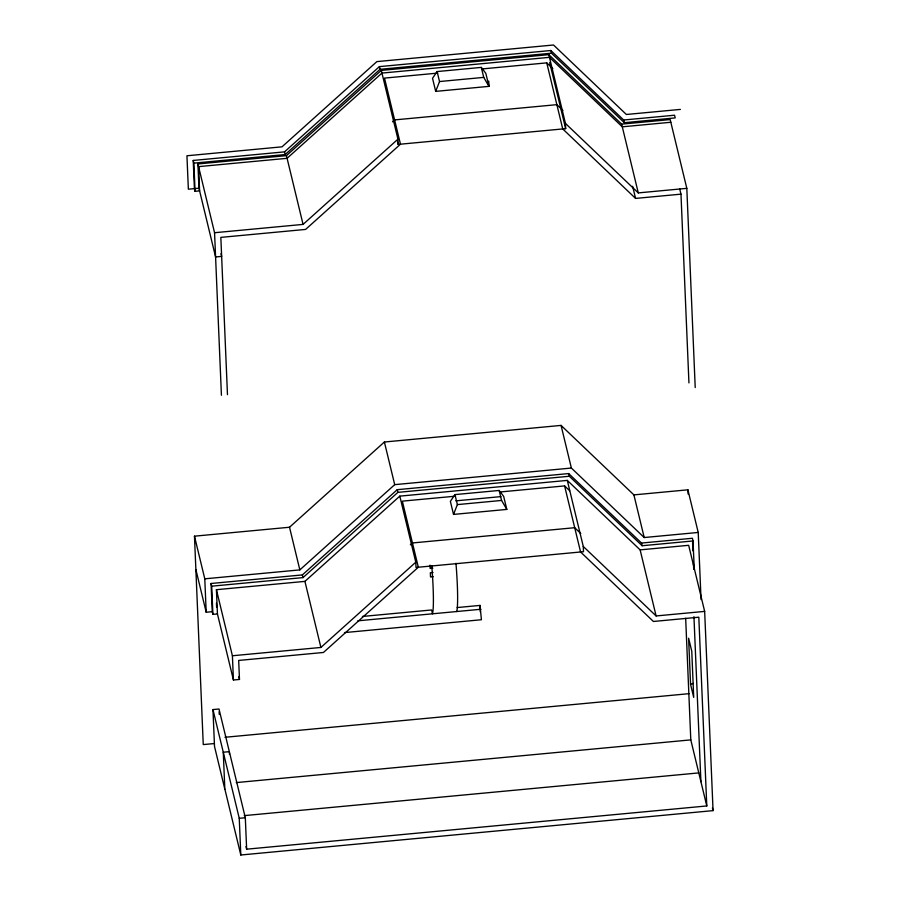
<?xml version="1.0" encoding="UTF-8"?>
<svg xmlns="http://www.w3.org/2000/svg" width="900" height="900" viewBox="0 0 900 900"><rect width="100%" height="100%" fill="white"/><g stroke="black" fill="none" stroke-linecap="round" stroke-linejoin="round"><path stroke-width="1.35" d="M435.69 91.373L439.526 81.54L437.108 71.561L481.309 67.399L485.809 73.305L488.97 86.366L435.69 91.373L432.529 78.311L437.108 71.561M453.532 514.418L457.369 504.596L454.95 494.606L499.151 490.455L503.651 496.35L506.812 509.411L453.532 514.418L450.371 501.356L454.95 494.606M670.826 122.265L622.294 126.821L549.461 57.341L381.96 73.08L287.077 158.321L198.574 166.635L199.597 190.89L195.064 191.317L194.411 188.629L193.219 160.447L284.535 151.864L379.406 66.623L550.834 50.512L623.666 120.004L624.319 122.692L675.202 117.911L674.55 115.222L623.666 120.004M193.219 160.447L193.871 163.136L285.176 154.553L380.059 69.311L551.486 53.212L624.319 122.692M220.984 253.699L221.636 256.399L215.584 256.961L198.956 188.201L197.933 163.946L286.436 155.632L381.308 70.391L548.809 54.652L621.641 124.133L638.28 192.904L686.812 188.347L695.216 387.574M392.524 121.781L394.605 119.903L556.864 104.659L562.928 110.453M197.933 163.946L214.56 232.718L303.064 224.404L397.946 139.162L381.308 70.391M214.065 743.569L203.254 744.581L194.468 536.175L289.519 527.243L384.39 442.012L561.06 425.407L633.893 494.887L644.209 537.536L698.22 532.451L701.055 599.591M194.468 536.175L204.784 578.824L299.835 569.891L394.706 484.65L571.376 468.045L644.209 537.536M455.49 496.17L402.334 501.154L418.32 567.236L323.438 652.477L238.68 660.442L239.479 679.444L233.426 680.018L217.44 613.935L212.906 614.363L212.254 611.674L211.061 583.492L302.366 574.92L397.249 489.679L568.676 473.569L641.509 543.049L642.161 545.738L693.045 540.956L694.226 568.98M211.061 583.492L211.714 586.181L303.019 577.609L397.901 492.368L569.329 476.257L642.161 545.738M217.44 613.935L216.416 589.691L304.92 581.377L399.803 496.136L567.293 480.397L640.125 549.877L656.111 615.949L704.655 611.393L713.059 810.63L240.806 855L224.82 788.918M410.355 544.826L412.447 542.959L574.706 527.704L580.77 533.498M216.416 589.691L232.403 655.762L320.906 647.449L415.789 562.207L399.803 496.136M690.559 684.337L688.613 638.201L691.774 651.262L693.709 697.399L690.559 684.337L693.202 683.404M437.647 73.114L384.491 78.109L400.478 144.191L305.606 229.421L220.838 237.386L227.475 394.684M482.411 68.906L546.75 62.865L552.825 68.659M439.526 81.54L483.728 77.389L488.97 86.366L488.745 81.124M680.389 109.406L626.366 114.48L553.534 45L376.875 61.605L281.993 146.835L186.941 155.768L188.359 189.191L198.956 188.201M397.507 141.705L398.16 144.405L565.661 128.666L565.447 123.424L548.809 54.652M621.641 124.133L670.174 119.576L686.812 188.347M546.75 62.865L562.736 128.936L635.569 198.416L680.974 194.153L688.939 382.905M500.254 491.963L564.592 485.91L569.655 490.736M455.839 500.85L500.918 496.609M457.369 504.596L501.57 500.445L506.812 509.411M633.893 494.887L687.904 489.814L698.22 532.451M641.509 543.049L692.393 538.267L693.045 540.956M432.832 568.192L430.132 568.451A132.457 11.441 84.6 0 0 429.964 565.166M640.125 549.877L688.669 545.31L704.655 611.393M433.035 572.501L430.346 572.749L430.526 576.967L433.226 576.709M195.885 569.599L206.201 612.248L212.254 611.674M362.407 616.466L431.606 609.964L432.529 613.8A58.961 5.096 84.6 0 0 431.741 565.56M457.166 607.556L480.037 605.408L481.41 619.74L344.486 632.599M357.806 620.82L480.971 609.255M229.444 754.391L229.331 751.658L223.279 752.22L224.831 789.109L214.515 746.471L212.963 709.582L219.015 709.009L245.317 817.729L246.645 849.184L706.781 805.95L698.816 617.209L653.411 621.472L580.579 551.993L564.592 485.91M224.977 737.28L689.029 693.675M236.25 782.584L690.795 739.879L706.781 805.95M244.237 815.625L698.783 772.909M212.963 709.582L239.254 818.303L245.317 817.729M565.447 123.424L638.28 192.904M567.293 480.397L583.279 546.469L656.111 615.949M679.669 188.764L680.974 194.153M632.633 186.278L635.569 198.416M550.834 50.512L551.486 53.212M549.675 62.584L565.661 128.666M712.406 807.93L713.059 810.63M481.309 67.399L483.728 77.389M561.06 425.407L571.376 468.045M568.676 473.569L569.329 476.257M499.151 490.455L501.57 500.445M379.406 66.623L380.059 69.311M397.249 489.679L397.901 492.368M384.39 442.012L394.706 484.65M286.436 155.632L303.064 224.404M284.535 151.864L285.176 154.553M304.92 581.377L320.906 647.449M302.366 574.92L303.019 577.609M289.519 527.243L299.835 569.891M238.826 676.744L239.479 679.444M246.004 846.54L246.645 849.184M692.572 542.475L692.921 550.901M693.461 563.535L693.697 569.149M693.945 616.691L700.909 781.673M687.904 489.814L688.084 494.021M685.665 618.232L690.795 739.879M583.279 546.469L583.504 551.711L416.002 567.45L415.789 562.207M480.037 605.408L480.319 611.966M397.946 139.162L398.16 144.405M214.56 232.718L221.422 395.246M232.403 655.762L233.426 680.018M239.254 818.303L240.806 855M216.45 603.169L216.619 607.207M219.127 711.742L219.24 714.476M193.871 163.136L195.064 191.317M211.714 586.181L212.906 614.363M204.784 578.824L206.201 612.248M455.963 563.288A58.961 5.096 84.6 0 1 456.75 611.528"/></g></svg>
